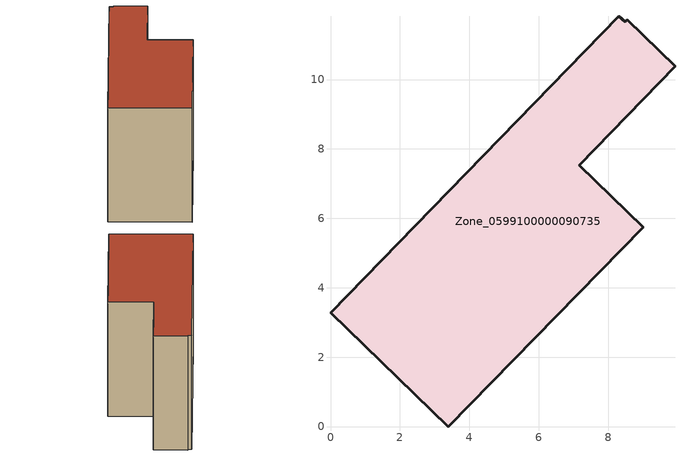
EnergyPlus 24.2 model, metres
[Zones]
Zone_0599100000090735
 floor ground (C_G): 8.5,11.67 8.55,11.72 9.93,10.39 7.17,7.53 9.01,5.75 3.4,0 0,3.28 8.31,11.82 z0
 wall outside (C_F): 3.4,0 9.01,5.75 7.17,7.53 9.93,10.39 8.55,11.72 8.5,11.67 8.31,11.82 0,3.28 3.4,0 z0:7.26
 roof outside (C_R): 8.55,11.72 8.5,11.67 8.31,11.82 0,3.28 3.4,0 9.01,5.75 7.17,7.53 9.93,10.39 z7.26
[BUILDING]
Pand.0599100000090735: North Axis=0; Terrain=City; Loads Convergence Tolerance Value=0.04; Temperature Convergence Tolerance Value=0.4; Solar Distribution=FullExterior; Maximum Number of Warmup Days=25; Minimum Number of Warmup Days=1
[Site:Location]
Rotterdam.The.Hague.AP_ZH_NLD Design_Conditions: Latitude=51.96; Longitude=4.45; Time Zone=1; Elevation=-4.5
[SITE:GROUNDTEMPERATURE:BUILDINGSURFACE]
18, 18, 18, 18, 18, 18, 18, 18, 18, 18, 18, 18
[MATERIAL] Thermal Absorptance=0.9; Solar Absorptance=0.7; Visible Absorptance=0.7
Name | Roughness | Thickness | Conductivity | Density | Specific Heat
G.TI.1946 | MediumSmooth | 0.15 | 1 | 540 | 1210
F.TI.1946 | Rough | 0.3 | 0.857143 | 1920 | 840
R.TI.1946 | MediumRough | 0.2 | 0.1 | 1500 | 1000
[CONSTRUCTION]
C_G: G.TI.1946
C_F: F.TI.1946
C_R: R.TI.1946
[ZONE]
Zone_0599100000090735: Type=1; Multiplier=1; Ceiling Height=Autocalculate; Volume=Autocalculate; Floor Area=autocalculate; Part of Total Floor Area=Yes
[ZONEINFILTRATION:DESIGNFLOWRATE]
Infil_Zone_0599100000090735: Zone or ZoneList or Space or SpaceList=Zone_0599100000090735; Schedule=AlwaysOn; Design Flow Rate Calculation Method=Flow/Area; Flow Rate per Floor Area=0.003; Constant Term Coefficient=1; Temperature Term Coefficient=0; Velocity Term Coefficient=0; Velocity Squared Term Coefficient=0
[HVACTEMPLATE:ZONE:IDEALLOADSAIRSYSTEM]
Zone_0599100000090735: Maximum Heating Supply Air Temperature=50; Minimum Cooling Supply Air Temperature=13; Maximum Heating Supply Air Humidity Ratio=0.0156; Minimum Cooling Supply Air Humidity Ratio=0.0077; Heating Limit=NoLimit; Cooling Limit=NoLimit; Dehumidification Control Type=ConstantSensibleHeatRatio; Cooling Sensible Heat Ratio=0.7; Dehumidification Setpoint=60; Humidification Control Type=None; Humidification Setpoint=30; Outdoor Air Method=None; Outdoor Air Flow Rate per Person=0.00944; Outdoor Air Flow Rate per Zone Floor Area=0; Outdoor Air Flow Rate per Zone=0; Demand Controlled Ventilation Type=None; Outdoor Air Economizer Type=NoEconomizer; Heat Recovery Type=None; Sensible Heat Recovery Effectiveness=0.7; Latent Heat Recovery Effectiveness=0.65
[ZONECONTROL:THERMOSTAT]
ThermostatControl_Zone_0599100000090735: Zone or ZoneList=Zone_0599100000090735; Control Type Schedule=DualSetpointControlType; Control 1=Thermostat_Zone_0599100000090735; Temperature Difference Between Cutout And Setpoint=0
[THERMOSTATSETPOINT:DUALSETPOINT]
Thermostat_Zone_0599100000090735: Heating Setpoint Temperature Schedule=HeatingSetpoint_Zone_0599100000090735; Cooling Setpoint Temperature Schedule=CoolingSetpoint_Zone_0599100000090735
[SCHEDULE:COMPACT]
HeatingSetpoint_Zone_0599100000090735: Through: 12/31, For: AllDays, Until: 24:00, 21
CoolingSetpoint_Zone_0599100000090735: Through: 12/31, For: AllDays, Until: 24:00, 24
DualSetpointControlType: Through: 12/31, For: AllDays, Until: 24:00, 4
AlwaysOn: Through: 12/31, For: AllDays, Until: 24:00, 1
